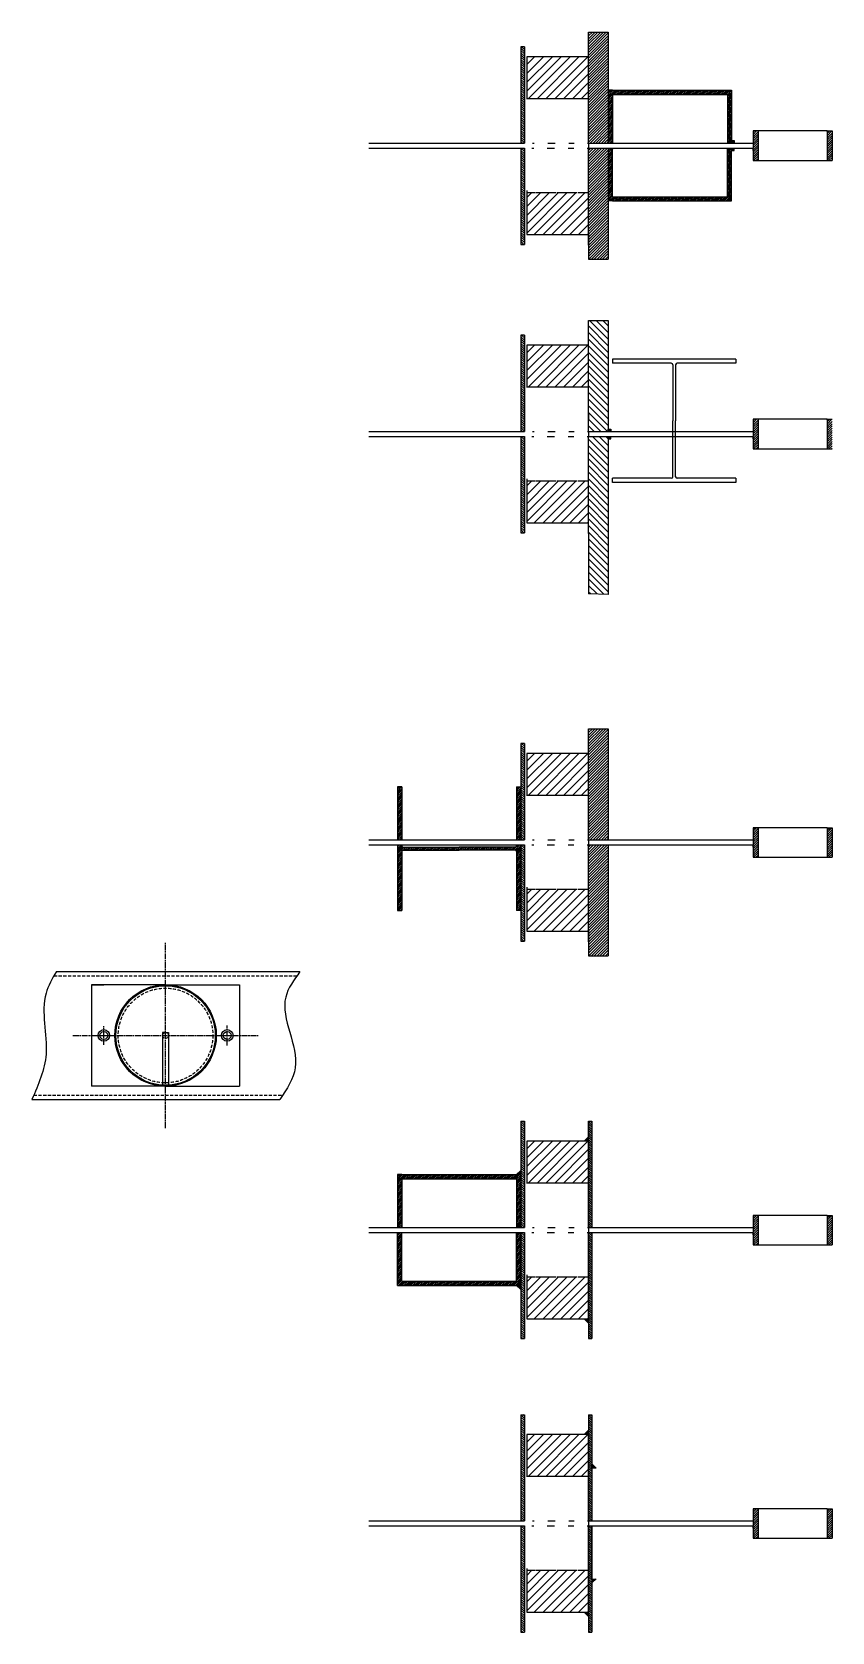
# Model space of a CAD drawing. Header units: millimetres. Extents: x 0 to 16552, y -884 to 8132.
# Drawn here: x 9481 to 11102, y -884 to 2355 of the extents above; entities that cross this region are included whole.
import ezdxf

# ---------------------------------------------------------------- set-up
doc = ezdxf.new("R2010")
doc.units = ezdxf.units.MM
for name, pattern in [('ACISOWELD', [3, 2, -1]), ('AM_ISO08W050', [18, 12, -1.5, 3, -1.5]), ('HIDDEN', [9.525, 6.35, -3.175])]:
    doc.linetypes.add(name, pattern=pattern)
doc.layers.add('AM_7', color=4, linetype='AM_ISO08W050', lineweight=25)
doc.layers.add('AM_8', color=1, linetype='Continuous', lineweight=25)
pattern_1 = [(135, (0, -2521.86), (-2.245064, -2.245064), [])]
pattern_2 = [(45, (0, -2521.86), (-2.245064, 2.245064), [])]
pattern_3 = [(135, (0, -1938.0197), (-2.245064, -2.245064), [])]
pattern_4 = [(45, (0, -1938.0197), (-2.245064, 2.245064), [])]
pattern_5 = [(45, (0, -584.8617), (-2.8284271, 2.8284271), [])]
pattern_6 = [(45, (0, 0), (-1.76776695, 1.76776695), [])]
pattern_7 = [(45, (0, 0), (-0.84852814, 0.84852814), [])]
pattern_8 = [(135, (0, -3348.5997), (-2.245064, -2.245064), [])]
pattern_9 = [(45, (0, -3348.5997), (-2.245064, 2.245064), [])]
pattern_10 = [(45, (-427, -1995.4417), (-1.76776695, 1.76776695), [])]
pattern_11 = [(45, (0, -1995.4417), (-2.8284271, 2.8284271), [])]
pattern_12 = [(135, (0, -4133.51), (-2.245064, -2.245064), [])]
pattern_13 = [(45, (0, -4133.51), (-2.245064, 2.245064), [])]
pattern_14 = [(45, (-427, -2195.4904), (-1.76776695, 1.76776695), [])]
pattern_15 = [(135, (137, -4133.51), (-2.245064, -2.245064), [])]
pattern_16 = [(135, (0, -4727.4647), (-2.245064, -2.245064), [])]
pattern_17 = [(45, (0, -4727.4647), (-2.245064, 2.245064), [])]
pattern_18 = [(135, (137, -4727.4647), (-2.245064, -2.245064), [])]

msp = doc.modelspace()

# ---------------------------------------------------------------- hatches: boundary and pattern name
h = msp.add_hatch()
h.set_pattern_fill('ANSI31', color=256, angle=90)
h.set_pattern_definition(pattern_3)
h.paths.add_polyline_path([(10471.737, 2130.403), (10478.737, 2130.403), (10478.737, 2325.403), (10471.737, 2325.403)])
h = msp.add_hatch()
h.set_pattern_fill('ANSI31', color=256, scale=4, style=0)
h.set_pattern_definition([(45, (-30, -1938.02), (-8.980256, 8.980256), [])])
edge = h.paths.add_edge_path(flags=0)
edge.add_arc((10543.737, 2043.868), 13.5, -94.151925, -85.848075, ccw=False)
edge.add_line((10542.76, 2030.403), (10502.307, 2030.403))
edge.add_arc((10501.33, 2043.868), 13.5, -94.151925, -85.848075, ccw=False)
edge.add_line((10500.353, 2030.403), (10483.737, 2030.403))
edge.add_line((10483.737, 2030.403), (10483.737, 1945.403))
edge.add_line((10483.737, 1945.403), (10608.737, 1945.403))
edge.add_line((10608.737, 1945.403), (10608.737, 2030.403))
edge.add_line((10608.737, 2030.403), (10587.121, 2030.403))
edge.add_arc((10586.144, 2043.868), 13.5, -94.151925, -85.848075, ccw=False)
edge.add_line((10585.166, 2030.403), (10544.714, 2030.403))
h.paths.add_polyline_path([(10483.737, 2305.403), (10483.737, 2220.403), (10608.737, 2220.403), (10608.737, 2305.403)], flags=0)
edge = h.paths.add_edge_path(flags=0)
edge.add_arc((10586.144, 2043.868), 13.5, -94.151925, -85.848075, ccw=False)
edge.add_line((10587.121, 2030.403), (10585.166, 2030.403))
edge = h.paths.add_edge_path(flags=0)
edge.add_arc((10501.33, 2043.868), 13.5, -94.151925, -85.848075, ccw=False)
edge.add_line((10502.307, 2030.403), (10500.353, 2030.403))
edge = h.paths.add_edge_path(flags=0)
edge.add_arc((10543.737, 2043.868), 13.5, -94.151925, -85.848075, ccw=False)
edge.add_line((10544.714, 2030.403), (10542.76, 2030.403))
edge = h.paths.add_edge_path(flags=0)
edge.add_arc((10586.144, 2043.868), 13.5, -94.151925, -85.848075, ccw=False)
edge.add_line((10587.121, 2030.403), (10585.166, 2030.403))
edge = h.paths.add_edge_path(flags=0)
edge.add_arc((10501.33, 2043.868), 13.5, -94.151925, -85.848075, ccw=False)
edge.add_line((10502.307, 2030.403), (10500.353, 2030.403))
edge = h.paths.add_edge_path(flags=0)
edge.add_arc((10543.737, 2043.868), 13.5, -94.151925, -85.848075, ccw=False)
edge.add_line((10544.714, 2030.403), (10542.76, 2030.403))
h = msp.add_hatch()
h.set_pattern_fill('ANSI31', color=256)
h.set_pattern_definition(pattern_4)
h.paths.add_polyline_path([(10952.301, 2155.033), (10942.301, 2155.033), (10942.301, 2136.194), (10942.301, 2130.403), (10942.296, 2120.19), (10942.258, 2120.19), (10942.301, 2115.403), (10942.301, 2095.101), (10952.301, 2095.101)])
h = msp.add_hatch()
h.set_pattern_fill('ANSI31', color=256)
h.set_pattern_definition(pattern_4)
h.paths.add_polyline_path([(11102.278, 2155.033), (11092.278, 2155.033), (11092.278, 2095.101), (11102.278, 2095.101)])
h = msp.add_hatch()
h.set_pattern_fill('ANSI31', color=256, angle=90)
h.set_pattern_definition(pattern_3)
h.paths.add_polyline_path([(10478.737, 2120.403), (10471.737, 2120.403), (10471.737, 1925.403), (10478.737, 1925.403)])
h = msp.add_hatch()
h.set_pattern_fill('ANSI31', color=256, scale=3, angle=90)
h.set_pattern_definition([(135, (0, -1168.702), (-6.735192, -6.735192), [])])
h.paths.add_polyline_path([(10648.737, 1501.261), (10648.737, 1536.479), (10638.737, 1536.479), (10608.737, 1536.492), (10608.737, 1511.261), (10608.737, 1339.771), (10608.737, 1217.671), (10645.897, 1217.671, 0.41421356), (10648.897, 1220.671), (10648.897, 1339.771)])
h.paths.add_polyline_path([(10648.737, 1771.563), (10608.737, 1771.563), (10608.737, 1721.563), (10608.737, 1546.563), (10638.737, 1546.563), (10648.737, 1546.563), (10648.737, 1551.563)])
h = msp.add_hatch()
h.set_pattern_fill('ANSI31', color=256, angle=90)
h.set_pattern_definition(pattern_1)
h.paths.add_polyline_path([(10471.737, 1546.563), (10478.737, 1546.563), (10478.737, 1741.563), (10471.737, 1741.563)])
h = msp.add_hatch()
h.set_pattern_fill('ANSI31', color=256, scale=4, style=0)
h.set_pattern_definition([(45, (-30, -2521.86), (-8.980256, 8.980256), [])])
edge = h.paths.add_edge_path(flags=0)
edge.add_arc((10543.737, 1460.028), 13.5, -94.151925, -85.848075, ccw=False)
edge.add_line((10542.76, 1446.563), (10502.307, 1446.563))
edge.add_arc((10501.33, 1460.028), 13.5, -94.151925, -85.848075, ccw=False)
edge.add_line((10500.353, 1446.563), (10483.737, 1446.563))
edge.add_line((10483.737, 1446.563), (10483.737, 1361.563))
edge.add_line((10483.737, 1361.563), (10608.737, 1361.563))
edge.add_line((10608.737, 1361.563), (10608.737, 1446.563))
edge.add_line((10608.737, 1446.563), (10587.121, 1446.563))
edge.add_arc((10586.144, 1460.028), 13.5, -94.151925, -85.848075, ccw=False)
edge.add_line((10585.166, 1446.563), (10544.714, 1446.563))
h.paths.add_polyline_path([(10483.737, 1721.563), (10483.737, 1636.563), (10608.737, 1636.563), (10608.737, 1721.563)], flags=0)
edge = h.paths.add_edge_path(flags=0)
edge.add_arc((10586.144, 1460.028), 13.5, -94.151925, -85.848075, ccw=False)
edge.add_line((10587.121, 1446.563), (10585.166, 1446.563))
edge = h.paths.add_edge_path(flags=0)
edge.add_arc((10501.33, 1460.028), 13.5, -94.151925, -85.848075, ccw=False)
edge.add_line((10502.307, 1446.563), (10500.353, 1446.563))
edge = h.paths.add_edge_path(flags=0)
edge.add_arc((10543.737, 1460.028), 13.5, -94.151925, -85.848075, ccw=False)
edge.add_line((10544.714, 1446.563), (10542.76, 1446.563))
edge = h.paths.add_edge_path(flags=0)
edge.add_arc((10586.144, 1460.028), 13.5, -94.151925, -85.848075, ccw=False)
edge.add_line((10587.121, 1446.563), (10585.166, 1446.563))
edge = h.paths.add_edge_path(flags=0)
edge.add_arc((10501.33, 1460.028), 13.5, -94.151925, -85.848075, ccw=False)
edge.add_line((10502.307, 1446.563), (10500.353, 1446.563))
edge = h.paths.add_edge_path(flags=0)
edge.add_arc((10543.737, 1460.028), 13.5, -94.151925, -85.848075, ccw=False)
edge.add_line((10544.714, 1446.563), (10542.76, 1446.563))
h = msp.add_hatch()
h.set_pattern_fill('ANSI31', color=256)
h.set_pattern_definition(pattern_2)
h.paths.add_polyline_path([(10952.301, 1571.193), (10942.301, 1571.193), (10942.301, 1552.354), (10942.301, 1546.563), (10942.296, 1536.35), (10942.258, 1536.35), (10942.301, 1531.563), (10942.301, 1511.261), (10952.301, 1511.261)])
h = msp.add_hatch()
h.set_pattern_fill('ANSI31', color=256)
h.set_pattern_definition(pattern_2)
h.paths.add_polyline_path([(11102.278, 1571.193), (11092.278, 1571.193), (11092.278, 1511.261), (11102.278, 1511.261)])
h = msp.add_hatch()
h.set_pattern_fill('ANSI31', color=256, angle=90)
h.set_pattern_definition(pattern_1)
h.paths.add_polyline_path([(10478.737, 1536.563), (10471.737, 1536.563), (10471.737, 1341.563), (10478.737, 1341.563)])
h = msp.add_hatch()
h.set_pattern_fill('ANSI32', color=256, scale=0.5)
h.set_pattern_definition([(45, (0, -2521.86), (-3.367596, 3.367596), []), (45, (2.245, -2521.86), (-3.367596, 3.367596), [])])
h.paths.add_polyline_path([(10653.737, 1551.563), (10648.737, 1551.563), (10648.737, 1546.563), (10653.737, 1546.563)])
h.paths.add_polyline_path([(10653.737, 1536.479), (10648.737, 1536.479), (10648.737, 1531.479), (10653.737, 1531.479)])
h = msp.add_hatch()
h.set_pattern_fill('ANSI31', color=256, angle=90)
h.set_pattern_definition(pattern_8)
h.paths.add_polyline_path([(10471.737, 719.823), (10478.737, 719.823), (10478.737, 914.823), (10471.737, 914.823)])
h = msp.add_hatch()
h.set_pattern_fill('ANSI31', color=256, scale=4, style=0)
h.set_pattern_definition([(45, (-30, -3348.6), (-8.980256, 8.980256), [])])
edge = h.paths.add_edge_path(flags=0)
edge.add_arc((10543.737, 633.288), 13.5, -94.151925, -85.848075, ccw=False)
edge.add_line((10542.76, 619.823), (10502.307, 619.823))
edge.add_arc((10501.33, 633.288), 13.5, -94.151925, -85.848075, ccw=False)
edge.add_line((10500.353, 619.823), (10483.737, 619.823))
edge.add_line((10483.737, 619.823), (10483.737, 534.823))
edge.add_line((10483.737, 534.823), (10608.737, 534.823))
edge.add_line((10608.737, 534.823), (10608.737, 619.823))
edge.add_line((10608.737, 619.823), (10587.121, 619.823))
edge.add_arc((10586.144, 633.288), 13.5, -94.151925, -85.848075, ccw=False)
edge.add_line((10585.166, 619.823), (10544.714, 619.823))
h.paths.add_polyline_path([(10483.737, 894.823), (10483.737, 809.823), (10608.737, 809.823), (10608.737, 894.823)], flags=0)
edge = h.paths.add_edge_path(flags=0)
edge.add_arc((10586.144, 633.288), 13.5, -94.151925, -85.848075, ccw=False)
edge.add_line((10587.121, 619.823), (10585.166, 619.823))
edge = h.paths.add_edge_path(flags=0)
edge.add_arc((10501.33, 633.288), 13.5, -94.151925, -85.848075, ccw=False)
edge.add_line((10502.307, 619.823), (10500.353, 619.823))
edge = h.paths.add_edge_path(flags=0)
edge.add_arc((10543.737, 633.288), 13.5, -94.151925, -85.848075, ccw=False)
edge.add_line((10544.714, 619.823), (10542.76, 619.823))
edge = h.paths.add_edge_path(flags=0)
edge.add_arc((10586.144, 633.288), 13.5, -94.151925, -85.848075, ccw=False)
edge.add_line((10587.121, 619.823), (10585.166, 619.823))
edge = h.paths.add_edge_path(flags=0)
edge.add_arc((10501.33, 633.288), 13.5, -94.151925, -85.848075, ccw=False)
edge.add_line((10502.307, 619.823), (10500.353, 619.823))
edge = h.paths.add_edge_path(flags=0)
edge.add_arc((10543.737, 633.288), 13.5, -94.151925, -85.848075, ccw=False)
edge.add_line((10544.714, 619.823), (10542.76, 619.823))
h = msp.add_hatch()
h.set_pattern_fill('ANSI31', color=256)
h.set_pattern_definition(pattern_9)
h.paths.add_polyline_path([(10952.301, 744.453), (10942.301, 744.453), (10942.301, 725.614), (10942.301, 719.823), (10942.296, 709.61), (10942.258, 709.61), (10942.301, 704.823), (10942.301, 684.521), (10952.301, 684.521)])
h = msp.add_hatch()
h.set_pattern_fill('ANSI31', color=256)
h.set_pattern_definition(pattern_9)
h.paths.add_polyline_path([(11102.278, 744.453), (11092.278, 744.453), (11092.278, 684.521), (11102.278, 684.521)])
h = msp.add_hatch()
h.set_pattern_fill('ANSI31', color=256, angle=90)
h.set_pattern_definition(pattern_8)
h.paths.add_polyline_path([(10478.737, 709.823), (10471.737, 709.823), (10471.737, 514.823), (10478.737, 514.823)])
h = msp.add_hatch()
h.set_pattern_fill('ANSI31', color=256, angle=90)
h.set_pattern_definition(pattern_12)
h.paths.add_polyline_path([(10471.737, -65.087), (10478.737, -65.087), (10478.737, 149.913), (10471.737, 149.913)])
h = msp.add_hatch()
h.set_pattern_fill('ANSI31', color=256, angle=90)
h.set_pattern_definition(pattern_15)
h.paths.add_polyline_path([(10608.737, -65.087), (10615.737, -65.087), (10615.737, 149.913), (10608.737, 149.913)])
h = msp.add_hatch()
h.set_pattern_fill('ANSI31', color=256, scale=4, style=0)
h.set_pattern_definition([(45, (-30, -4133.51), (-8.980256, 8.980256), [])])
edge = h.paths.add_edge_path(flags=0)
edge.add_arc((10543.737, -151.622), 13.5, -94.151925, -85.848075, ccw=False)
edge.add_line((10542.76, -165.087), (10502.307, -165.087))
edge.add_arc((10501.33, -151.622), 13.5, -94.151925, -85.848075, ccw=False)
edge.add_line((10500.353, -165.087), (10483.737, -165.087))
edge.add_line((10483.737, -165.087), (10483.737, -250.087))
edge.add_line((10483.737, -250.087), (10608.737, -250.087))
edge.add_line((10608.737, -250.087), (10608.737, -165.087))
edge.add_line((10608.737, -165.087), (10587.121, -165.087))
edge.add_arc((10586.144, -151.622), 13.5, -94.151925, -85.848075, ccw=False)
edge.add_line((10585.166, -165.087), (10544.714, -165.087))
h.paths.add_polyline_path([(10483.737, 109.913), (10483.737, 24.913), (10608.737, 24.913), (10608.737, 109.913)], flags=0)
edge = h.paths.add_edge_path(flags=0)
edge.add_arc((10586.144, -151.622), 13.5, -94.151925, -85.848075, ccw=False)
edge.add_line((10587.121, -165.087), (10585.166, -165.087))
edge = h.paths.add_edge_path(flags=0)
edge.add_arc((10501.33, -151.622), 13.5, -94.151925, -85.848075, ccw=False)
edge.add_line((10502.307, -165.087), (10500.353, -165.087))
edge = h.paths.add_edge_path(flags=0)
edge.add_arc((10543.737, -151.622), 13.5, -94.151925, -85.848075, ccw=False)
edge.add_line((10544.714, -165.087), (10542.76, -165.087))
edge = h.paths.add_edge_path(flags=0)
edge.add_arc((10586.144, -151.622), 13.5, -94.151925, -85.848075, ccw=False)
edge.add_line((10587.121, -165.087), (10585.166, -165.087))
edge = h.paths.add_edge_path(flags=0)
edge.add_arc((10501.33, -151.622), 13.5, -94.151925, -85.848075, ccw=False)
edge.add_line((10502.307, -165.087), (10500.353, -165.087))
edge = h.paths.add_edge_path(flags=0)
edge.add_arc((10543.737, -151.622), 13.5, -94.151925, -85.848075, ccw=False)
edge.add_line((10544.714, -165.087), (10542.76, -165.087))
h = msp.add_hatch()
h.set_pattern_fill('ANSI31', color=256)
h.set_pattern_definition(pattern_13)
h.paths.add_polyline_path([(10952.301, -40.457), (10942.301, -40.457), (10942.301, -59.296), (10942.301, -65.087), (10942.296, -75.3), (10942.258, -75.3), (10942.301, -80.087), (10942.301, -100.389), (10952.301, -100.389)])
h = msp.add_hatch()
h.set_pattern_fill('ANSI31', color=256)
h.set_pattern_definition(pattern_13)
h.paths.add_polyline_path([(11102.278, -40.457), (11092.278, -40.457), (11092.278, -100.389), (11102.278, -100.389)])
h = msp.add_hatch()
h.set_pattern_fill('ANSI31', color=256, angle=90)
h.set_pattern_definition(pattern_12)
h.paths.add_polyline_path([(10478.737, -75.087), (10471.737, -75.087), (10471.737, -290.087), (10478.737, -290.087)])
h = msp.add_hatch()
h.set_pattern_fill('ANSI31', color=256, angle=90)
h.set_pattern_definition(pattern_15)
h.paths.add_polyline_path([(10615.737, -75.087), (10608.737, -75.087), (10608.737, -290.087), (10615.737, -290.087)])
h = msp.add_hatch()
h.set_pattern_fill('ANSI31', color=256, angle=90)
h.set_pattern_definition(pattern_16)
h.paths.add_polyline_path([(10471.737, -659.042), (10478.737, -659.042), (10478.737, -444.042), (10471.737, -444.042)])
h = msp.add_hatch()
h.set_pattern_fill('ANSI31', color=256, angle=90)
h.set_pattern_definition(pattern_18)
h.paths.add_polyline_path([(10608.737, -659.042), (10615.737, -659.042), (10615.737, -444.042), (10608.737, -444.042)])
h = msp.add_hatch()
h.set_pattern_fill('ANSI31', color=256, scale=4, style=0)
h.set_pattern_definition([(45, (-30, -4727.465), (-8.980256, 8.980256), [])])
edge = h.paths.add_edge_path(flags=0)
edge.add_arc((10543.737, -745.577), 13.5, -94.151925, -85.848075, ccw=False)
edge.add_line((10542.76, -759.042), (10502.307, -759.042))
edge.add_arc((10501.33, -745.577), 13.5, -94.151925, -85.848075, ccw=False)
edge.add_line((10500.353, -759.042), (10483.737, -759.042))
edge.add_line((10483.737, -759.042), (10483.737, -844.042))
edge.add_line((10483.737, -844.042), (10608.737, -844.042))
edge.add_line((10608.737, -844.042), (10608.737, -759.042))
edge.add_line((10608.737, -759.042), (10587.121, -759.042))
edge.add_arc((10586.144, -745.577), 13.5, -94.151925, -85.848075, ccw=False)
edge.add_line((10585.166, -759.042), (10544.714, -759.042))
h.paths.add_polyline_path([(10483.737, -484.042), (10483.737, -569.042), (10608.737, -569.042), (10608.737, -484.042)], flags=0)
edge = h.paths.add_edge_path(flags=0)
edge.add_arc((10586.144, -745.577), 13.5, -94.151925, -85.848075, ccw=False)
edge.add_line((10587.121, -759.042), (10585.166, -759.042))
edge = h.paths.add_edge_path(flags=0)
edge.add_arc((10501.33, -745.577), 13.5, -94.151925, -85.848075, ccw=False)
edge.add_line((10502.307, -759.042), (10500.353, -759.042))
edge = h.paths.add_edge_path(flags=0)
edge.add_arc((10543.737, -745.577), 13.5, -94.151925, -85.848075, ccw=False)
edge.add_line((10544.714, -759.042), (10542.76, -759.042))
edge = h.paths.add_edge_path(flags=0)
edge.add_arc((10586.144, -745.577), 13.5, -94.151925, -85.848075, ccw=False)
edge.add_line((10587.121, -759.042), (10585.166, -759.042))
edge = h.paths.add_edge_path(flags=0)
edge.add_arc((10501.33, -745.577), 13.5, -94.151925, -85.848075, ccw=False)
edge.add_line((10502.307, -759.042), (10500.353, -759.042))
edge = h.paths.add_edge_path(flags=0)
edge.add_arc((10543.737, -745.577), 13.5, -94.151925, -85.848075, ccw=False)
edge.add_line((10544.714, -759.042), (10542.76, -759.042))
h = msp.add_hatch()
h.set_pattern_fill('ANSI31', color=256)
h.set_pattern_definition(pattern_17)
h.paths.add_polyline_path([(10952.301, -634.412), (10942.301, -634.412), (10942.301, -653.251), (10942.301, -659.042), (10942.296, -669.255), (10942.258, -669.255), (10942.301, -674.042), (10942.301, -694.344), (10952.301, -694.344)])
h = msp.add_hatch()
h.set_pattern_fill('ANSI31', color=256)
h.set_pattern_definition(pattern_17)
h.paths.add_polyline_path([(11102.278, -634.412), (11092.278, -634.412), (11092.278, -694.344), (11102.278, -694.344)])
h = msp.add_hatch()
h.set_pattern_fill('ANSI31', color=256, angle=90)
h.set_pattern_definition(pattern_16)
h.paths.add_polyline_path([(10478.737, -669.042), (10471.737, -669.042), (10471.737, -884.042), (10478.737, -884.042)])
h = msp.add_hatch()
h.set_pattern_fill('ANSI31', color=256, angle=90)
h.set_pattern_definition(pattern_18)
h.paths.add_polyline_path([(10615.737, -669.042), (10608.737, -669.042), (10608.737, -884.042), (10615.737, -884.042)])
at = {"layer": 'AM_8'}
h = msp.add_hatch(dxfattribs=at)
h.set_pattern_fill('_U', color=0, scale=4, angle=45, style=0, pattern_type=0)
h.set_pattern_definition(pattern_5)
h.paths.add_polyline_path([(10648.737, 2130.403), (10648.737, 2355.403), (10608.737, 2355.403), (10608.737, 2220.403), (10608.737, 2216.889), (10608.737, 2130.403)])
at = {"layer": 'AM_8', "true_color": 0xf1eb1f}
h = msp.add_hatch(dxfattribs=at)
h.set_pattern_fill('_U', color=2, scale=2.5, angle=45, style=0, pattern_type=0)
h.set_pattern_definition(pattern_6)
h.paths.add_polyline_path([(10890.137, 2130.403), (10898.737, 2130.403), (10898.737, 2237.42), (10648.737, 2237.42), (10648.737, 2130.403), (10657.337, 2130.403), (10657.337, 2228.82), (10890.137, 2228.82)])
at = {"layer": 'AM_8'}
h = msp.add_hatch(dxfattribs=at)
h.set_pattern_fill('_U', color=0, scale=4, angle=45, style=0, pattern_type=0)
h.set_pattern_definition(pattern_5)
h.paths.add_polyline_path([(10648.737, 1895.403), (10648.737, 2120.32), (10638.737, 2120.32), (10608.737, 2120.333), (10608.737, 1895.403)])
at = {"layer": 'AM_8', "true_color": 0xf1eb1f}
h = msp.add_hatch(dxfattribs=at)
h.set_pattern_fill('_U', color=2, scale=2.5, angle=45, style=0, pattern_type=0)
h.set_pattern_definition(pattern_6)
h.paths.add_polyline_path([(10890.137, 2120.333), (10898.737, 2120.333), (10898.737, 2013.316), (10648.737, 2013.316), (10648.737, 2120.333), (10657.337, 2120.333), (10657.337, 2021.916), (10890.137, 2021.916)])
at = {"layer": 'AM_8'}
h = msp.add_hatch(dxfattribs=at)
h.set_pattern_fill('_U', color=256, scale=1.2, angle=45, style=0, pattern_type=0)
h.set_pattern_definition(pattern_7)
h.paths.add_polyline_path([(10898.737, 2135.403), (10898.737, 2130.403), (10903.686, 2130.403), (10903.686, 2135.403)])
h = msp.add_hatch(dxfattribs=at)
h.set_pattern_fill('_U', color=256, scale=1.2, angle=45, style=0, pattern_type=0)
h.set_pattern_definition(pattern_7)
h.paths.add_polyline_path([(10898.737, 2115.333), (10903.686, 2115.333), (10903.686, 2120.207), (10898.737, 2120.209)])
h = msp.add_hatch(dxfattribs=at)
h.set_pattern_fill('_U', color=0, scale=4, angle=45, style=0, pattern_type=0)
h.set_pattern_definition(pattern_11)
h.paths.add_polyline_path([(10648.737, 719.823), (10648.737, 944.823), (10608.737, 944.823), (10608.737, 809.823), (10608.737, 806.309), (10608.737, 719.823)])
at = {"layer": 'AM_8', "true_color": 0xf1eb1f}
h = msp.add_hatch(dxfattribs=at)
h.set_pattern_fill('_U', color=2, scale=2.5, angle=45, style=0, pattern_type=0)
h.set_pattern_definition(pattern_10)
h.paths.add_polyline_path([(10230.337, 719.823), (10230.337, 826.84), (10221.737, 826.84), (10221.737, 719.823)])
h = msp.add_hatch(dxfattribs=at)
h.set_pattern_fill('_U', color=2, scale=2.5, angle=45, style=0, pattern_type=0)
h.set_pattern_definition(pattern_10)
h.paths.add_polyline_path([(10463.137, 826.84), (10463.137, 719.823), (10471.737, 719.823), (10471.737, 826.84)])
h = msp.add_hatch(dxfattribs=at)
h.set_pattern_fill('_U', color=2, scale=2.5, angle=45, style=0, pattern_type=0)
h.set_pattern_definition(pattern_10)
edge = h.paths.add_edge_path()
edge.add_arc((10460.137, 695.94), 3, 0, 90, ccw=False)
edge.add_line((10463.137, 695.94), (10463.137, 576.84))
edge.add_line((10463.137, 576.84), (10471.737, 576.84))
edge.add_line((10471.737, 576.84), (10471.737, 709.629))
edge.add_line((10471.737, 709.629), (10463.137, 709.632))
edge.add_line((10463.137, 709.632), (10463.137, 707.74))
edge.add_arc((10460.137, 707.74), 3, -90, 0, ccw=False)
edge.add_line((10460.137, 704.74), (10233.337, 704.74))
edge.add_arc((10233.337, 707.74), 3, 180, 270, ccw=False)
edge.add_line((10230.337, 707.74), (10230.337, 709.74))
edge.add_line((10230.337, 709.74), (10221.737, 709.74))
edge.add_line((10221.737, 709.74), (10221.737, 576.84))
edge.add_line((10221.737, 576.84), (10230.337, 576.84))
edge.add_line((10230.337, 576.84), (10230.337, 695.94))
edge.add_arc((10233.337, 695.94), 3, 90, 180, ccw=False)
edge.add_line((10233.337, 698.94), (10460.137, 698.94))
at = {"layer": 'AM_8'}
h = msp.add_hatch(dxfattribs=at)
h.set_pattern_fill('_U', color=0, scale=4, angle=45, style=0, pattern_type=0)
h.set_pattern_definition(pattern_11)
h.paths.add_polyline_path([(10648.737, 484.823), (10648.737, 709.74), (10638.737, 709.74), (10608.737, 709.753), (10608.737, 484.823)])
for points in [[(10608.737, 118.513), (10600.137, 109.913), (10608.737, 109.913)], [(10471.737, 50.529), (10463.137, 41.929), (10471.737, 41.929)], [(10471.737, -190.774), (10463.137, -182.174), (10471.737, -182.174)], [(10608.737, -258.758), (10600.137, -250.158), (10608.737, -250.158)], [(10608.737, -475.442), (10600.137, -484.042), (10608.737, -484.042)], [(10615.737, -552.025), (10624.337, -552.025), (10615.737, -543.425)], [(10615.737, -776.129), (10624.337, -776.129), (10615.737, -784.729)], [(10608.737, -852.712), (10600.137, -844.112), (10608.737, -844.112)]]:
    msp.add_hatch(color=0, dxfattribs=at).paths.add_polyline_path(points)
at = {"layer": 'AM_8', "true_color": 0xf1eb1f}
h = msp.add_hatch(dxfattribs=at)
h.set_pattern_fill('_U', color=2, scale=2.5, angle=45, style=0, pattern_type=0)
h.set_pattern_definition(pattern_14)
h.paths.add_polyline_path([(10463.137, -65.087), (10471.737, -65.087), (10471.737, 41.929), (10221.737, 41.929), (10221.737, -65.087), (10230.337, -65.087), (10230.337, 33.329), (10463.137, 33.329)])
h = msp.add_hatch(dxfattribs=at)
h.set_pattern_fill('_U', color=2, scale=2.5, angle=45, style=0, pattern_type=0)
h.set_pattern_definition(pattern_14)
h.paths.add_polyline_path([(10463.137, -75.158), (10471.737, -75.158), (10471.737, -182.174), (10221.737, -182.174), (10221.737, -75.158), (10230.337, -75.158), (10230.337, -173.574), (10463.137, -173.574)])

# ---------------------------------------------------------------- linework, layer by layer
for p, q in [((10608.737, 2305.403), (10608.737, 2355.403)), ((10608.737, 2355.403), (10648.737, 2355.403)), ((10648.737, 2355.403), (10648.737, 2130.403)), ((10478.737, 2325.403), (10471.737, 2325.403)), ((10471.737, 2325.403), (10471.737, 2130.403)), ((10478.737, 2325.403), (10478.737, 2130.403)), ((10608.737, 2305.403), (10483.737, 2305.403)), ((10483.737, 2305.403), (10483.737, 2219.747)), ((10608.737, 2130.403), (10608.737, 2305.403)), ((10608.737, 2165.706), (10608.737, 2255.035)), ((10648.737, 2237.42), (10648.737, 2130.403)), ((10657.337, 2237.42), (10648.737, 2237.42)), ((10657.337, 2237.42), (10890.137, 2237.42)), ((10890.137, 2237.42), (10898.737, 2237.42)), ((10898.737, 2237.42), (10898.737, 2130.403)), ((10608.737, 2220.403), (10483.737, 2220.403)), ((10608.737, 2130.403), (10608.737, 2220.403)), ((10608.737, 2130.403), (10608.737, 2220.403)), ((10657.337, 2228.82), (10657.337, 2130.403)), ((10657.337, 2228.82), (10890.137, 2228.82)), ((10890.137, 2228.82), (10890.137, 2130.403)), ((10608.737, 2165.706), (10608.737, 2155.706)), ((10608.737, 2130.403), (10608.737, 2155.706)), ((11092.301, 2155.033), (10942.301, 2155.033)), ((10942.301, 2155.033), (10942.301, 2136.194)), ((10952.301, 2155.033), (10952.301, 2095.101)), ((11092.278, 2155.033), (11092.278, 2095.101)), ((11092.278, 2155.033), (11102.278, 2155.033)), ((11102.278, 2155.033), (11102.278, 2095.101)), ((10163.457, 2130.403), (10478.737, 2130.403)), ((10163.457, 2120.403), (10478.737, 2120.403)), ((10471.737, 2120.403), (10471.737, 1925.403)), ((10478.737, 2120.403), (10478.737, 1925.403)), ((10494.142, 2120.382), (10497.669, 2120.38)), ((10494.975, 2130.403), (10498.973, 2130.403)), ((10524.895, 2120.368), (10540.074, 2120.362)), ((10526.201, 2130.403), (10541.38, 2130.403)), ((10567.3, 2120.35), (10578.953, 2120.345)), ((10568.607, 2130.403), (10579.789, 2130.403)), ((10606.045, 2120.334), (10638.737, 2120.32)), ((10606.882, 2130.403), (10638.737, 2130.403)), ((10608.737, 2130.403), (10608.737, 2120.333)), ((10608.737, 2095.101), (10608.737, 2120.333)), ((10638.737, 2130.403), (10678.737, 2130.403)), ((10638.737, 2120.32), (10678.737, 2120.32)), ((10648.737, 2130.403), (10648.737, 2135.403)), ((10648.737, 2120.32), (10648.737, 2085.101)), ((10648.737, 2120.32), (10648.737, 2115.32)), ((10648.737, 2120.32), (10648.737, 1996.02)), ((10657.337, 2021.916), (10657.337, 2120.333)), ((10657.337, 2120.32), (10657.337, 2118.32)), ((10678.737, 2130.403), (10942.301, 2130.403)), ((10678.737, 2120.303), (10942.258, 2120.19)), ((10890.137, 2021.916), (10890.137, 2120.333)), ((10890.137, 2120.212), (10890.137, 2118.32)), ((10898.737, 2135.403), (10903.737, 2135.403)), ((10898.737, 2013.316), (10898.737, 2120.333)), ((10898.737, 2115.333), (10903.737, 2115.333)), ((10903.686, 2135.403), (10903.686, 2130.403)), ((10903.686, 2115.333), (10903.686, 2120.333)), ((10942.301, 2115.403), (10942.258, 2120.19)), ((10942.301, 2130.403), (10942.296, 2120.19)), ((10942.301, 2136.194), (10942.301, 2130.403)), ((10942.301, 2115.403), (10942.301, 2095.101)), ((10608.737, 1923.611), (10608.737, 2095.101)), ((10648.737, 2085.101), (10648.737, 1895.403)), ((10942.301, 2095.101), (11102.278, 2095.101)), ((10483.737, 2034.276), (10483.737, 2030.403)), ((10483.737, 2034.276), (10483.737, 1945.403)), ((10483.737, 2030.403), (10500.353, 2030.403)), ((10502.307, 2030.403), (10542.76, 2030.403)), ((10544.714, 2030.403), (10585.166, 2030.403)), ((10587.121, 2030.403), (10608.737, 2030.403)), ((10657.337, 2013.316), (10648.737, 2013.316)), ((10657.337, 2021.916), (10890.137, 2021.916)), ((10657.337, 2013.316), (10890.137, 2013.316)), ((10890.137, 2013.316), (10898.737, 2013.316)), ((10648.737, 1996.02), (10648.737, 1987.42)), ((10483.737, 1945.403), (10608.737, 1945.403)), ((10608.737, 1945.403), (10608.737, 1895.403)), ((10471.737, 1925.403), (10478.737, 1925.403)), ((10608.737, 1923.611), (10608.737, 1895.403)), ((10608.737, 1895.403), (10648.737, 1895.403)), ((10608.737, 1721.563), (10608.737, 1771.563)), ((10608.737, 1771.563), (10648.737, 1771.563)), ((10648.737, 1771.563), (10648.737, 1546.563)), ((10478.737, 1741.563), (10471.737, 1741.563)), ((10471.737, 1741.563), (10471.737, 1546.563)), ((10478.737, 1741.563), (10478.737, 1546.563)), ((10608.737, 1721.563), (10483.737, 1721.563)), ((10483.737, 1721.563), (10483.737, 1635.907)), ((10608.737, 1546.563), (10608.737, 1721.563)), ((10666.097, 1693.205), (10657.497, 1693.205)), ((10657.497, 1693.205), (10657.497, 1684.605)), ((10776.597, 1684.605), (10657.497, 1684.605)), ((10907.497, 1693.205), (10666.097, 1693.205)), ((10907.497, 1684.605), (10788.397, 1684.605)), ((10907.497, 1693.205), (10907.497, 1684.605)), ((10608.737, 1581.866), (10608.737, 1671.194)), ((10779.597, 1681.605), (10779.597, 1568.205)), ((10785.397, 1681.605), (10785.397, 1568.205)), ((10608.737, 1636.563), (10483.737, 1636.563)), ((10608.737, 1546.563), (10608.737, 1636.563)), ((10608.737, 1546.563), (10608.737, 1636.563)), ((10608.737, 1581.866), (10608.737, 1571.866)), ((10608.737, 1546.563), (10608.737, 1571.866)), ((10779.597, 1454.805), (10779.597, 1568.205)), ((10785.397, 1454.805), (10785.397, 1568.205)), ((11092.301, 1571.193), (10942.301, 1571.193)), ((10942.301, 1571.193), (10942.301, 1552.354)), ((10952.301, 1571.193), (10952.301, 1511.261)), ((11092.278, 1571.193), (11092.278, 1511.261)), ((11092.278, 1571.193), (11102.278, 1571.193)), ((10163.457, 1546.563), (10478.737, 1546.563)), ((10163.457, 1536.563), (10478.737, 1536.563)), ((10471.737, 1536.563), (10471.737, 1341.563)), ((10478.737, 1536.563), (10478.737, 1341.563)), ((10494.142, 1536.541), (10497.669, 1536.54)), ((10494.975, 1546.563), (10498.973, 1546.563)), ((10524.895, 1536.528), (10540.074, 1536.522)), ((10526.201, 1546.563), (10541.38, 1546.563)), ((10567.3, 1536.51), (10578.953, 1536.505)), ((10568.607, 1546.563), (10579.789, 1546.563)), ((10606.045, 1536.493), (10638.737, 1536.479)), ((10606.882, 1546.563), (10638.737, 1546.563)), ((10608.737, 1546.563), (10608.737, 1536.492)), ((10608.737, 1511.261), (10608.737, 1536.492)), ((10638.737, 1546.563), (10678.737, 1546.563)), ((10638.737, 1536.479), (10678.737, 1536.479)), ((10648.737, 1546.563), (10648.737, 1551.563)), ((10648.737, 1551.563), (10653.737, 1551.563)), ((10648.737, 1536.479), (10648.737, 1501.261)), ((10648.737, 1536.479), (10648.737, 1531.479)), ((10648.737, 1531.479), (10653.737, 1531.479)), ((10653.737, 1551.563), (10653.737, 1546.563)), ((10653.737, 1531.479), (10653.737, 1536.479)), ((10678.737, 1546.563), (10942.301, 1546.563)), ((10678.737, 1536.462), (10942.258, 1536.35)), ((10942.301, 1531.563), (10942.258, 1536.35)), ((10942.301, 1546.563), (10942.296, 1536.35)), ((10942.301, 1552.354), (10942.301, 1546.563)), ((10942.301, 1531.563), (10942.301, 1511.261)), ((10608.737, 1339.771), (10608.737, 1511.261)), ((10648.737, 1501.261), (10648.737, 1339.771)), ((10942.301, 1511.261), (11102.278, 1511.261)), ((10483.737, 1450.436), (10483.737, 1446.563)), ((10483.737, 1450.436), (10483.737, 1361.563)), ((10483.737, 1446.563), (10500.353, 1446.563)), ((10502.307, 1446.563), (10542.76, 1446.563)), ((10544.714, 1446.563), (10585.166, 1446.563)), ((10587.121, 1446.563), (10608.737, 1446.563)), ((10776.597, 1451.805), (10657.497, 1451.805)), ((10657.497, 1443.205), (10657.497, 1451.805)), ((10666.097, 1443.205), (10657.497, 1443.205)), ((10907.497, 1443.205), (10666.097, 1443.205)), ((10907.497, 1451.805), (10788.397, 1451.805)), ((10907.497, 1451.805), (10907.497, 1443.205)), ((10483.737, 1361.563), (10608.737, 1361.563)), ((10471.737, 1341.563), (10478.737, 1341.563)), ((10608.737, 1339.771), (10608.737, 1217.671)), ((10648.737, 1339.771), (10648.737, 1216.651)), ((10648.737, 1216.651), (10608.737, 1217.671)), ((10608.737, 894.823), (10608.737, 944.823)), ((10608.737, 944.823), (10648.737, 944.823)), ((10648.737, 944.823), (10648.737, 719.823)), ((10478.737, 914.823), (10471.737, 914.823)), ((10471.737, 914.823), (10471.737, 719.823)), ((10478.737, 914.823), (10478.737, 719.823)), ((10608.737, 894.823), (10483.737, 894.823)), ((10483.737, 894.823), (10483.737, 809.167)), ((10608.737, 719.823), (10608.737, 894.823)), ((10608.737, 755.126), (10608.737, 844.455)), ((10230.337, 826.84), (10221.737, 826.84)), ((10221.737, 826.84), (10221.737, 719.823)), ((10230.337, 826.84), (10230.337, 719.823)), ((10463.137, 826.84), (10463.137, 719.823)), ((10463.137, 826.84), (10471.737, 826.84)), ((10471.737, 826.84), (10471.737, 719.823)), ((10648.737, 826.84), (10648.737, 719.823)), ((10608.737, 809.823), (10483.737, 809.823)), ((10608.737, 719.823), (10608.737, 809.823)), ((10608.737, 719.823), (10608.737, 809.823)), ((10608.737, 755.126), (10608.737, 745.126)), ((10608.737, 719.823), (10608.737, 745.126)), ((10163.457, 719.823), (10478.737, 719.823)), ((10494.975, 719.823), (10498.973, 719.823)), ((10526.201, 719.823), (10541.38, 719.823)), ((10568.607, 719.823), (10579.789, 719.823)), ((10606.882, 719.823), (10638.737, 719.823)), ((10608.737, 719.823), (10608.737, 709.753)), ((10638.737, 719.823), (10678.737, 719.823)), ((10648.737, 719.823), (10648.737, 724.823)), ((10678.737, 719.823), (10942.301, 719.823)), ((10942.301, 719.823), (10942.296, 709.61)), ((11092.301, 744.453), (10942.301, 744.453)), ((10942.301, 744.453), (10942.301, 725.614)), ((10942.301, 725.614), (10942.301, 719.823)), ((10952.301, 744.453), (10952.301, 684.521)), ((11092.278, 744.453), (11092.278, 684.521)), ((11092.278, 744.453), (11102.278, 744.453)), ((11102.278, 744.453), (11102.278, 684.521)), ((10163.457, 709.823), (10478.737, 709.823)), ((10221.737, 709.823), (10221.737, 576.84)), ((10230.337, 709.74), (10230.337, 707.74)), ((10230.337, 695.94), (10230.337, 576.84)), ((10233.337, 704.74), (10238.337, 704.74)), ((10233.337, 704.74), (10346.737, 704.74)), ((10233.337, 698.94), (10346.737, 698.94)), ((10460.137, 704.74), (10346.737, 704.74)), ((10460.137, 698.94), (10346.737, 698.94)), ((10463.137, 709.632), (10463.137, 707.74)), ((10463.137, 695.94), (10463.137, 576.84)), ((10471.737, 709.823), (10471.737, 514.823)), ((10471.737, 709.629), (10471.737, 585.44)), ((10478.737, 709.823), (10478.737, 514.823)), ((10494.142, 709.802), (10497.669, 709.8)), ((10524.895, 709.788), (10540.074, 709.782)), ((10567.3, 709.77), (10578.953, 709.765)), ((10606.045, 709.754), (10638.737, 709.74)), ((10608.737, 684.521), (10608.737, 709.753)), ((10608.737, 513.031), (10608.737, 684.521)), ((10638.737, 709.74), (10678.737, 709.74)), ((10648.737, 709.74), (10648.737, 674.521)), ((10648.737, 709.74), (10648.737, 704.74)), ((10648.737, 709.74), (10648.737, 585.44)), ((10678.737, 709.723), (10942.258, 709.61)), ((10942.301, 704.823), (10942.258, 709.61)), ((10942.301, 704.823), (10942.301, 684.521)), ((10942.301, 684.521), (11102.278, 684.521)), ((10648.737, 674.521), (10648.737, 484.823)), ((10483.737, 623.696), (10483.737, 619.823)), ((10483.737, 623.696), (10483.737, 534.823)), ((10483.737, 619.823), (10500.353, 619.823)), ((10502.307, 619.823), (10542.76, 619.823)), ((10544.714, 619.823), (10585.166, 619.823)), ((10587.121, 619.823), (10608.737, 619.823)), ((10471.737, 585.44), (10471.737, 576.84)), ((10478.877, 585.44), (10478.877, 585.44)), ((10648.737, 585.44), (10648.737, 576.84)), ((10221.737, 576.84), (10230.337, 576.84)), ((10471.737, 576.84), (10463.137, 576.84)), ((10483.737, 534.823), (10608.737, 534.823)), ((10608.737, 534.823), (10608.737, 484.823)), ((10471.737, 514.823), (10478.737, 514.823)), ((10608.737, 513.031), (10608.737, 484.823)), ((10608.737, 484.823), (10648.737, 484.823)), ((9530.384, 452.997), (10024.096, 452.997)), ((9751.607, 426.535), (9601.607, 426.535)), ((9601.607, 426.535), (9601.607, 220.859)), ((9601.607, 426.535), (9626.607, 426.535)), ((9751.607, 426.535), (9901.607, 426.535)), ((9901.607, 426.535), (9901.607, 220.859)), ((9745.607, 329.697), (9745.607, 223.697)), ((9751.607, 329.697), (9745.607, 329.697)), ((9745.607, 329.697), (9757.607, 329.697)), ((9757.607, 329.697), (9757.607, 223.697)), ((9480.968, 194.397), (9983.468, 194.397)), ((9751.607, 220.859), (9601.607, 220.859)), ((9745.607, 223.697), (9757.607, 223.697)), ((9751.607, 220.859), (9901.607, 220.859)), ((10471.737, 149.913), (10471.737, -65.087)), ((10471.737, 149.913), (10478.737, 149.913)), ((10478.737, 149.913), (10478.737, -65.087)), ((10608.737, 149.913), (10608.737, -65.087)), ((10608.737, 149.913), (10615.737, 149.913)), ((10608.737, 109.913), (10608.737, 149.913)), ((10615.737, 149.913), (10615.737, -65.087)), ((10608.737, 109.913), (10483.737, 109.913)), ((10483.737, 109.913), (10483.737, 24.257)), ((10600.137, 109.913), (10608.737, 118.513)), ((10608.737, -65.087), (10608.737, 109.913)), ((10230.337, 41.929), (10221.737, 41.929)), ((10221.737, 41.929), (10221.737, -65.087)), ((10230.337, 41.929), (10463.137, 41.929)), ((10230.337, 33.329), (10230.337, -65.087)), ((10230.337, 33.329), (10463.137, 33.329)), ((10463.137, 41.929), (10471.737, 50.529)), ((10463.137, 41.929), (10471.737, 41.929)), ((10463.137, 33.329), (10463.137, -65.087)), ((10471.737, 41.929), (10471.737, -65.087)), ((10608.737, -29.784), (10608.737, 59.544)), ((10608.737, 24.913), (10483.737, 24.913)), ((10608.737, -65.087), (10608.737, 24.913)), ((10608.737, -65.087), (10608.737, 24.913)), ((10608.737, -29.784), (10608.737, -39.784)), ((10608.737, -65.087), (10608.737, -39.784)), ((11092.301, -40.457), (10942.301, -40.457)), ((10942.301, -40.457), (10942.301, -59.296)), ((10942.301, -59.296), (10942.301, -65.087)), ((10952.301, -40.457), (10952.301, -100.389)), ((11092.278, -40.457), (11092.278, -100.389)), ((11092.278, -40.457), (11102.278, -40.457)), ((11102.278, -40.457), (11102.278, -100.389)), ((10163.457, -65.087), (10478.737, -65.087)), ((10163.457, -75.087), (10478.737, -75.087)), ((10221.737, -182.174), (10221.737, -75.087)), ((10230.337, -173.574), (10230.337, -75.158)), ((10463.137, -173.574), (10463.137, -75.158)), ((10471.737, -75.087), (10471.737, -270.087)), ((10471.737, -182.174), (10471.737, -75.158)), ((10478.737, -75.087), (10478.737, -290.087)), ((10494.142, -75.109), (10497.669, -75.11)), ((10494.975, -65.087), (10498.973, -65.087)), ((10524.895, -75.122), (10540.074, -75.128)), ((10526.201, -65.087), (10541.38, -65.087)), ((10567.3, -75.14), (10578.953, -75.145)), ((10568.607, -65.087), (10579.789, -65.087)), ((10606.045, -75.157), (10638.737, -75.171)), ((10606.882, -65.087), (10638.737, -65.087)), ((10608.737, -65.087), (10608.737, -75.158)), ((10608.737, -75.087), (10608.737, -270.087)), ((10608.737, -100.389), (10608.737, -75.158)), ((10615.737, -75.087), (10615.737, -290.087)), ((10638.737, -65.087), (10678.737, -65.087)), ((10638.737, -75.171), (10678.737, -75.171)), ((10678.737, -65.087), (10942.301, -65.087)), ((10678.737, -75.188), (10942.258, -75.3)), ((10942.301, -80.087), (10942.258, -75.3)), ((10942.301, -65.087), (10942.296, -75.3)), ((10942.301, -80.087), (10942.301, -100.389)), ((10608.737, -250.087), (10608.737, -100.389)), ((10942.301, -100.389), (11102.278, -100.389)), ((10483.737, -161.214), (10483.737, -165.087)), ((10483.737, -161.214), (10483.737, -250.087)), ((10221.737, -182.174), (10463.137, -182.174)), ((10230.337, -173.574), (10463.137, -173.574)), ((10463.137, -182.174), (10471.737, -182.174)), ((10463.137, -182.174), (10471.737, -190.774)), ((10483.737, -165.087), (10500.353, -165.087)), ((10502.307, -165.087), (10542.76, -165.087)), ((10544.714, -165.087), (10585.166, -165.087)), ((10587.121, -165.087), (10608.737, -165.087)), ((10483.737, -250.087), (10608.737, -250.087)), ((10600.137, -250.158), (10608.737, -258.758)), ((10471.737, -270.087), (10471.737, -290.087)), ((10471.737, -290.087), (10478.737, -290.087)), ((10608.737, -270.087), (10608.737, -290.087)), ((10608.737, -290.087), (10615.737, -290.087)), ((10471.737, -444.042), (10471.737, -659.042)), ((10471.737, -444.042), (10478.737, -444.042)), ((10478.737, -444.042), (10478.737, -659.042)), ((10608.737, -444.042), (10608.737, -659.042)), ((10608.737, -444.042), (10615.737, -444.042)), ((10615.737, -444.042), (10615.737, -659.042)), ((10608.737, -484.042), (10483.737, -484.042)), ((10483.737, -484.042), (10483.737, -569.698)), ((10600.137, -484.042), (10608.737, -475.442)), ((10608.737, -659.042), (10608.737, -484.042)), ((10608.737, -623.739), (10608.737, -534.41)), ((10615.737, -552.025), (10615.737, -543.425)), ((10615.737, -543.425), (10624.337, -552.025)), ((10608.737, -569.042), (10483.737, -569.042)), ((10608.737, -659.042), (10608.737, -569.042)), ((10608.737, -659.042), (10608.737, -569.042)), ((10624.337, -552.025), (10615.737, -552.025)), ((10615.737, -552.025), (10615.737, -659.042)), ((10624.337, -552.025), (10615.737, -552.025)), ((10608.737, -623.739), (10608.737, -633.739)), ((10608.737, -659.042), (10608.737, -633.739)), ((11092.301, -634.412), (10942.301, -634.412)), ((10942.301, -634.412), (10942.301, -653.251)), ((10952.301, -634.412), (10952.301, -694.344)), ((11092.278, -634.412), (11092.278, -694.344)), ((11092.278, -634.412), (11102.278, -634.412)), ((11102.278, -634.412), (11102.278, -694.344)), ((10163.457, -659.042), (10478.737, -659.042)), ((10163.457, -669.042), (10478.737, -669.042)), ((10471.737, -669.042), (10471.737, -864.042)), ((10478.737, -669.042), (10478.737, -884.042)), ((10494.142, -669.063), (10497.669, -669.065)), ((10494.975, -659.042), (10498.973, -659.042)), ((10524.895, -669.077), (10540.074, -669.083)), ((10526.201, -659.042), (10541.38, -659.042)), ((10567.3, -669.095), (10578.953, -669.1)), ((10568.607, -659.042), (10579.789, -659.042)), ((10606.045, -669.111), (10638.737, -669.125)), ((10606.882, -659.042), (10638.737, -659.042)), ((10608.737, -659.042), (10608.737, -669.112)), ((10608.737, -669.042), (10608.737, -864.042)), ((10608.737, -694.344), (10608.737, -669.112)), ((10615.737, -776.129), (10615.737, -669.042)), ((10615.737, -669.042), (10615.737, -884.042)), ((10638.737, -659.042), (10678.737, -659.042)), ((10638.737, -669.125), (10678.737, -669.125)), ((10678.737, -659.042), (10942.301, -659.042)), ((10678.737, -669.142), (10942.258, -669.255)), ((10942.301, -674.042), (10942.258, -669.255)), ((10942.301, -659.042), (10942.296, -669.255)), ((10942.301, -653.251), (10942.301, -659.042)), ((10942.301, -674.042), (10942.301, -694.344)), ((10608.737, -844.042), (10608.737, -694.344)), ((10942.301, -694.344), (11102.278, -694.344)), ((10483.737, -755.169), (10483.737, -759.042)), ((10483.737, -755.169), (10483.737, -844.042)), ((10483.737, -759.042), (10500.353, -759.042)), ((10502.307, -759.042), (10542.76, -759.042)), ((10544.714, -759.042), (10585.166, -759.042)), ((10587.121, -759.042), (10608.737, -759.042)), ((10615.737, -784.729), (10624.337, -776.129)), ((10471.737, -864.042), (10471.737, -884.042)), ((10483.737, -844.042), (10608.737, -844.042)), ((10600.137, -844.112), (10608.737, -852.712)), ((10608.737, -864.042), (10608.737, -884.042)), ((10471.737, -884.042), (10478.737, -884.042)), ((10608.737, -884.042), (10615.737, -884.042))]:
    msp.add_line(p, q)
at = {"linetype": 'HIDDEN'}
for p, q in [((9525.471, 444.397), (10017.827, 444.397)), ((9484.707, 202.997), (9989.186, 202.997))]:
    msp.add_line(p, q, dxfattribs=at)
for centre, radius in [((9751.607, 323.697), 102.838), ((9751.607, 323.697), 100.83), ((9626.607, 323.697), 11.8), ((9626.607, 323.697), 7.95), ((9876.607, 323.697), 11.8), ((9876.607, 323.697), 7.95)]:
    msp.add_circle(centre, radius)
msp.add_circle((9751.607, 323.697), 95.85, dxfattribs=at)
at = {"linetype": 'ACISOWELD'}
msp.add_circle((9751.607, 323.697), 6, dxfattribs=at)
for centre, start, end in [((10776.597, 1681.605), 0, 90), ((10788.397, 1681.605), 90, 180), ((10776.597, 1454.805), 270, 0), ((10788.397, 1454.805), 180, 270), ((10233.337, 707.74), 180, 270), ((10233.337, 695.94), 90, 180), ((10460.137, 707.74), 270, 0), ((10460.137, 695.94), 0, 90)]:
    msp.add_arc(centre, 3, start, end)
for points in [[(9530.384, 452.997), (9509.507, 409.04), (9509.507, 285.88), (9480.968, 194.397)], [(10024.096, 452.997), (9995.174, 401.324), (10014.456, 258.212), (9983.468, 194.397)]]:
    msp.add_spline(points, degree=3)
at = {"layer": 'AM_7'}
for p, q in [((9751.607, 135.906), (9751.607, 511.489)), ((9626.607, 305.067), (9626.607, 342.328)), ((9876.607, 303.421), (9876.607, 343.974)), ((9563.816, 323.697), (9939.398, 323.697)), ((9607.977, 323.697), (9645.238, 323.697)), ((9856.33, 323.697), (9896.884, 323.697))]:
    msp.add_line(p, q, dxfattribs=at)

doc.saveas('drawing.dxf')
